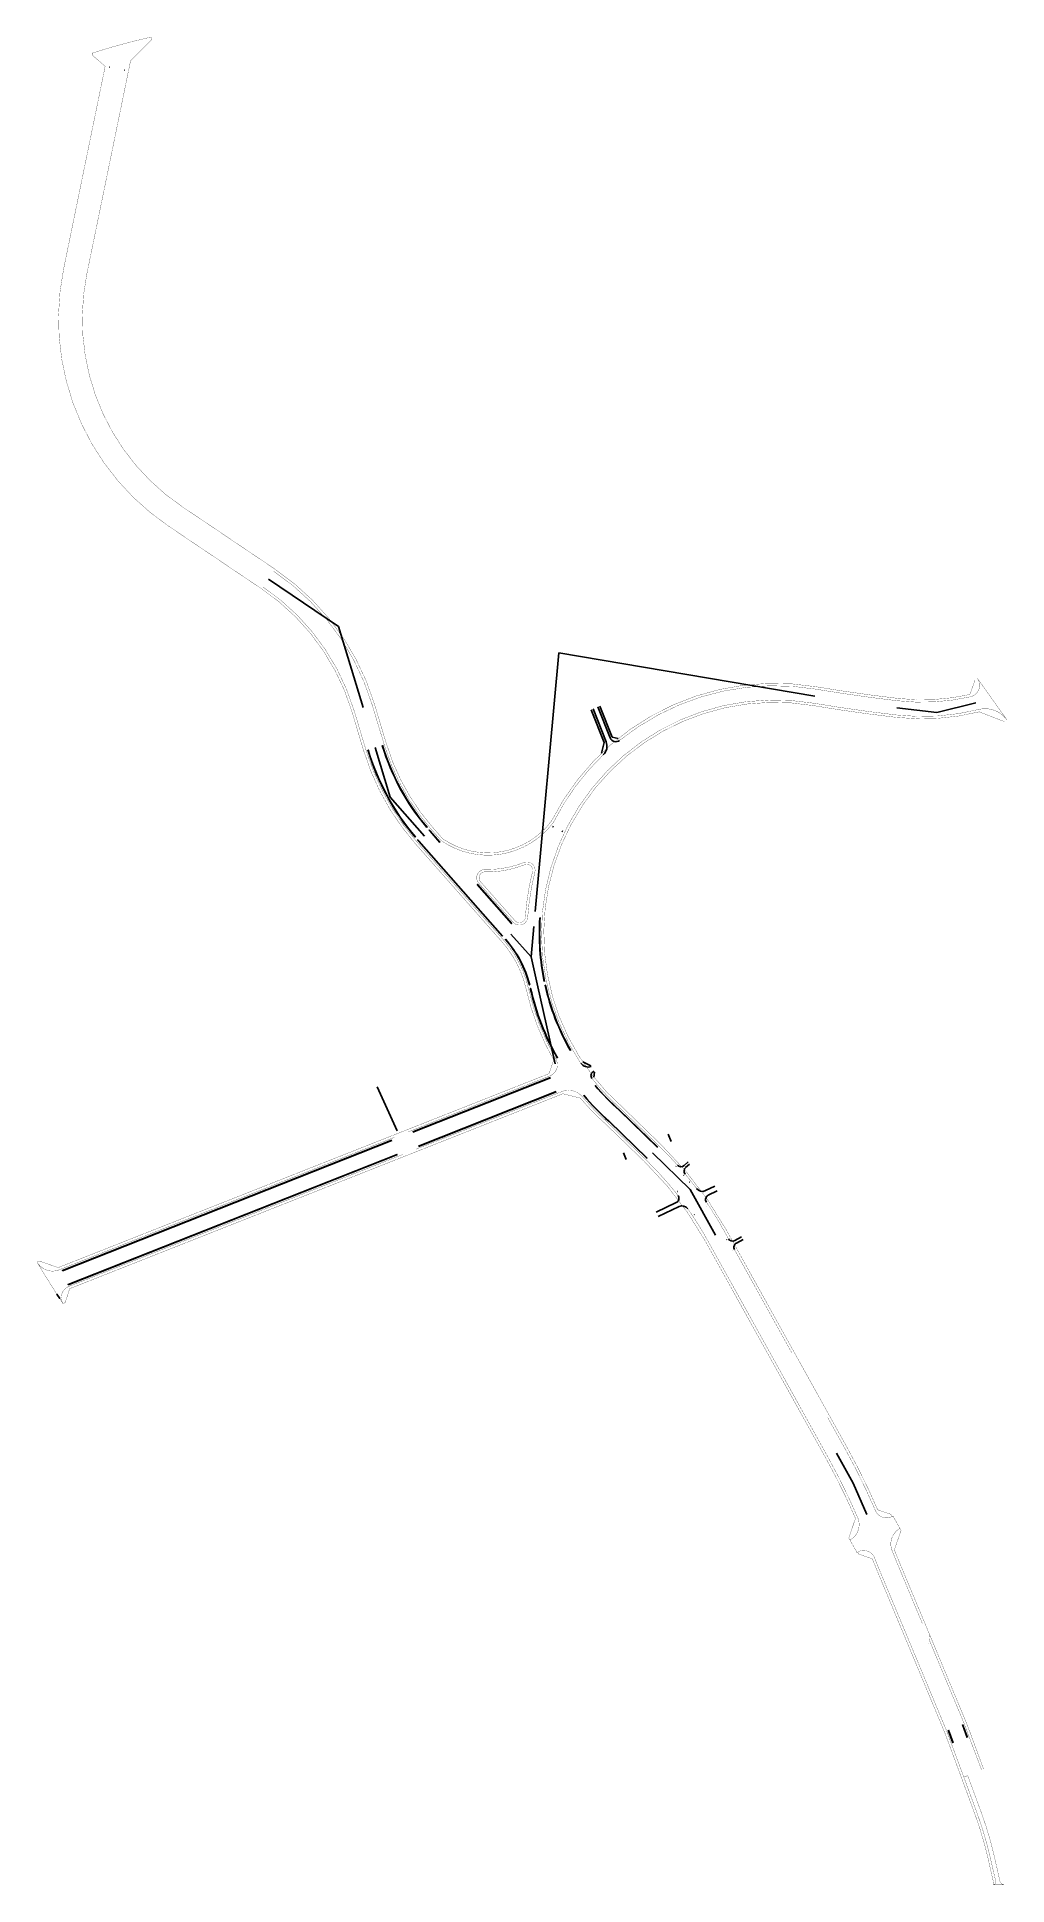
# Model space of a CAD drawing. Header units: millimetres. Extents: x 6299 to 195995, y 19522 to 226352.
# Drawn here: x 32710 to 34344, y 19522 to 22632 of the extents above; entities outside this region: 8.
import ezdxf

# ---------------------------------------------------------------- set-up
doc = ezdxf.new("R2010")
doc.units = ezdxf.units.MM
doc.layers.add('1道路红线', color=5, linetype='Continuous', lineweight=30)
doc.layers.add('3', color=3, linetype='Continuous')
doc.layers.add('@-指北针', color=7, linetype='Continuous')
doc.styles.add('DIM_FONT', font='hyromans.shx', dxfattribs={"width": 0.8, "bigfont": 'hztxt.shx'})

msp = doc.modelspace()

# ---------------------------------------------------------------- linework, layer by layer
for p, q in [((32832.1, 22581.3), (32832.6, 22581.2)), ((32857.1, 22576.1), (32857.6, 22576)), ((33100.2, 21719.7), (33218.4, 21640.1)), ((33218.4, 21640.1), (33259.6, 21503.7)), ((33549.7, 21160.1), (33589.4, 21595.7)), ((34020.7, 21522.6), (33589.4, 21595.7)), ((33643.7, 21499.9), (33665.7, 21444.6)), ((33646.9, 21501.4), (33668.9, 21445.9)), ((33655.2, 21504.7), (33676, 21452.3)), ((33658.4, 21506.1), (33679.3, 21453.6)), ((34225.7, 21495.2), (34158.5, 21503)), ((34291.4, 21511.4), (34225.7, 21495.2)), ((33280, 21436.2), (33305.2, 21352.7)), ((33665.7, 21444.6), (33661.4, 21427)), ((33679.3, 21453.6), (33689.1, 21451.3)), ((33305.2, 21352.7), (33363, 21287.2)), ((33347.8, 21285.7), (33347.4, 21285.4)), ((33351.7, 21281.1), (33351.3, 21280.8)), ((33353.3, 21278.6), (33494.6, 21118.5)), ((33353.6, 21278.9), (33495, 21118.8)), ((33367.3, 21302.2), (33366.9, 21301.8)), ((33371.2, 21297.6), (33370.8, 21297.3)), ((33372.4, 21295.5), (33389.1, 21276.6)), ((33372.8, 21295.8), (33389.6, 21276.8)), ((33578.6, 21303.4), (33580.2, 21302.6)), ((33594.4, 21295.5), (33596, 21294.7)), ((33451.9, 21205.5), (33452.2, 21205.8)), ((33451.9, 21205.5), (33509.8, 21139.8)), ((33452.2, 21205.8), (33510.2, 21140.2)), ((33542.7, 21083.7), (33508.7, 21122.1)), ((33509.8, 21139.8), (33510.2, 21140.2)), ((33542.7, 21083.7), (33547.3, 21134.8)), ((33553.9, 21033.6), (33542.7, 21083.7)), ((33539.8, 21036.6), (33540.3, 21036.7)), ((33541.3, 21030.8), (33541.7, 21030.9)), ((33553.9, 21033.6), (33583, 20904.1)), ((33564.9, 21042.2), (33565.4, 21042.3)), ((33566.1, 21036.4), (33566.6, 21036.5)), ((33643.4, 20900.7), (33629.5, 20907.2)), ((33575.3, 20880.8), (33343.5, 20789.2)), ((33575.5, 20880.3), (33343.7, 20788.8)), ((33648.3, 20881.5), (33649.1, 20890.1, 0)), ((33316.8, 20790.9), (33283.4, 20865.4)), ((33584.6, 20857.1), (33352.9, 20765.5)), ((33584.8, 20856.6), (33353, 20765)), ((33691, 20825.7), (33755.7, 20763)), ((33691.4, 20826), (33756, 20763.4)), ((33673.8, 20806.9), (33738, 20744.7)), ((33674.1, 20807.2), (33738.3, 20745.1)), ((33773.7, 20785.3), (33778.6, 20773.1)), ((33773.7, 20785.3), (33778.6, 20773.1)), ((33308, 20775.2), (32753.3, 20556.1)), ((33308.2, 20774.7), (32753.5, 20555.7)), ((33317.3, 20751.5), (32762.7, 20532.4)), ((33317.5, 20751), (32762.9, 20531.9)), ((33698.4, 20753.9), (33702.8, 20742.8)), ((33698.4, 20753.9), (33702.8, 20742.8)), ((33698.4, 20753.9), (33702.8, 20742.8)), ((33698.4, 20753.9), (33702.8, 20742.8)), ((33747, 20754.1), (33810.5, 20692.6)), ((33786.8, 20731.4), (33786.4, 20731.1)), ((33799.7, 20716.4), (33799.4, 20716.1)), ((33807.2, 20738.7), (33800.2, 20732.7)), ((33809.2, 20734.9), (33802.9, 20729.5)), ((33788.6, 20688.9, 0), (33789, 20689.2, 0)), ((33808.7, 20704.6, 0), (33809.1, 20704.9, 0)), ((33810.5, 20692.6), (33853.4, 20615.3)), ((33836.2, 20690.4), (33852.2, 20698.2)), ((33840.9, 20682.7), (33856.1, 20690.1)), ((33787, 20670.2), (33753, 20654.1)), ((33791.8, 20663.6), (33756.5, 20646.9)), ((33838.3, 20664.1, 0), (33838.7, 20664.4, 0)), ((33817.2, 20649.7, 0), (33817.6, 20650, 0)), ((33872.3, 20608.1, 0), (33871.9, 20607.9)), ((33885.7, 20606.4), (33897.1, 20612.5)), ((33888.3, 20602.1), (33899.5, 20608.1)), ((33882.5, 20589.7, 0), (33882.1, 20589.5)), ((32753.3, 20556.1), (32753.5, 20555.7)), ((32762.9, 20531.9), (32762.7, 20532.4)), ((34085.1, 20198.2), (34057.1, 20248.7)), ((34107.9, 20145.2), (34085.1, 20198.2)), ((34212.1, 19929), (34211.6, 19928.8))]:
    msp.add_line(p, q)
at = {"linetype": 'Continuous'}
for p, q in [((34253.1, 19760.9), (34245.1, 19782.4)), ((34253.6, 19761.1), (34245.6, 19782.6)), ((34277, 19769.8), (34268.9, 19791.8)), ((34277.5, 19770), (34269.3, 19792))]:
    msp.add_line(p, q, dxfattribs=at)
at = {"const_width": 0.4}
for points in [[(33274.9, 21508.3, 0.172812), (33109.1, 21733)], [(33244.3, 21499, 0.172812), (33091.3, 21706.4)], [(34022.7, 21534.4, 0.214554), (33691.6, 21448.2)], [(34018.7, 21510.8, 0.657894), (33626.2, 20905)], [(34157.1, 21491.1, 0.090641), (34296.3, 21500.2)], [(34344, 21482.6, 0.309523), (34296.3, 21500.2)], [(33264.7, 21431.6, 0.107848), (33351, 21276.6)], [(33295.3, 21440.9, 0.107848), (33375, 21297.8)], [(33664.2, 21424.1, 0.158724), (33670, 21435, 0.158724)], [(33683, 21446.3, 0.233588), (33691.6, 21448.2)], [(33664.2, 21424.1, 0.085293), (33580.3, 21310.4)], [(33391.1, 21279.6, 0.404028), (33580.3, 21310.4)], [(33465.4, 21231, 0.655541), (33454.5, 21207.8)], [(33465.2, 21227, 0.655541), (33457.5, 21210.4)], [(33465.2, 21227, 0.102568), (33531.6, 21238.9)], [(33465.4, 21231, 0.102568), (33530.1, 21242.6)], [(33548.9, 21226.2, 0.613756), (33530.1, 21242.6)], [(33545, 21227.2, 0.613756), (33531.6, 21238.9)], [(33545, 21227.2, 0.046042), (33532.9, 21150.8)], [(33548.9, 21226.2, 0.046042), (33536.9, 21150.5)], [(33515.4, 21144.8, 0.667071), (33532.9, 21150.8)], [(33512.4, 21142.2, 0.667071), (33536.9, 21150.5)], [(33538.3, 21030.1, 0.126193), (33496.8, 21111.5)], [(33538.3, 21030.1, 0.074888), (33584.2, 20912.1)], [(33574.2, 20883.6, 0.457015), (33584.2, 20912.1)], [(33626.2, 20905, 0.192573), (33635.4, 20898.7)], [(33644, 20887, 0.270355), (33645.2, 20879)], [(33645.2, 20879, 0.044643), (33693.4, 20828.2, 0.044643)], [(33628.6, 20848.7, 0.32159), (33594.7, 20857.3)], [(33628.6, 20848.7, 0.036344), (33671.8, 20804.7, 0.036344)], [(33789, 20733.4, 0.018209), (33758.1, 20765.5)], [(33789.9, 20682.4, 0.034907), (33735.9, 20742.6)], [(33789, 20733.4, 0.26645), (33796.6, 20730.9)], [(33800.7, 20726.1, 0.26645), (33802, 20718.3)], [(33821.3, 20694, 0.012679), (33802, 20718.3)], [(33821.3, 20694, 0.211543), (33829.8, 20689.3)], [(33791, 20674.4, 0.26957), (33789.9, 20682.4)], [(33806.7, 20659.7, 0.215473), (33798.2, 20664.7)], [(33839.4, 20607.6, 0.026532), (33806.7, 20659.7)], [(33837.2, 20679, 0.26645), (33837.8, 20671)], [(33867.4, 20623.1, 0.023014), (33837.8, 20671)], [(32710.7, 20570.1, 0.372695), (32747.7, 20557.1)], [(32764, 20529.2, 0.468509), (32754.4, 20500)], [(34122.6, 20151.7, 0.025128), (34071.1, 20256.4)], [(34093.2, 20138.9, 0.025157), (34043.1, 20240.9)], [(34079.7, 20102.4, 0.384563), (34092.6, 20140.4)], [(34122.6, 20151.7, 0.444914), (34150.7, 20142.1)], [(34163.8, 20121.9, 0.377726), (34150.6, 20084.5)], [(34121.1, 20072.2, 0.451668), (34092.7, 20082.2)], [(34213.9, 19942.8, 0.162278), (34214.8, 19930.2)], [(34315.8, 19568.4, 0.032027), (34294.1, 19641.6)], [(34322.2, 19522.4, 0.357947), (34325.1, 19528)]]:
    msp.add_lwpolyline(points, format="xyb", dxfattribs=at)
at = {"const_width": 0.4, "elevation": 0}
for points in [[(34022.7, 21534.4, 0.013227), (34159.9, 21514.9)], [(34282.4, 21521.6, 0.534497), (34294.3, 21552.6)], [(34018.7, 21510.8, 0.013227), (34157.1, 21491.1)], [(34159.9, 21514.9, 0.084963), (34282.4, 21521.6)], [(33874.9, 20609.6, 0.267949), (33881.8, 20605.4)], [(33885.2, 20599.2, 0.267949), (33885.1, 20591.2)]]:
    msp.add_lwpolyline(points, format="xyb", dxfattribs=at)
at = {"const_width": 0.4}
for points in [[(33244.3, 21499), (33264.7, 21431.6)], [(33274.9, 21508.3), (33295.3, 21440.9)], [(33351, 21276.6), (33496.8, 21111.5)], [(33375, 21297.8), (33391.1, 21279.6)], [(33454.5, 21207.8), (33512.4, 21142.2)], [(33457.5, 21210.4), (33515.4, 21144.8)], [(33574.2, 20883.6), (33334.8, 20789)], [(33594.7, 20857.3), (33348.6, 20760.1)], [(33693.4, 20828.2), (33758.1, 20765.6)], [(33312.5, 20780.2), (32747.7, 20557.1)], [(33671.8, 20804.7), (33735.9, 20742.6)], [(33326.2, 20751.2), (32764, 20529.2)], [(33839.4, 20607.6), (34043.1, 20240.9)], [(34071.1, 20256.4), (34041.8, 20309.1)], [(34121.1, 20072.2), (34127.9, 20055.2)], [(34150.6, 20084.5), (34157.5, 20067.3)], [(34157.5, 20067.3), (34201.7, 19961.5)], [(34127.9, 20055.2), (34242.3, 19781.4)], [(34214.8, 19930.2), (34272.1, 19793.1)], [(34280.3, 19771), (34272.1, 19793.1)], [(34250.3, 19759.9), (34242.4, 19781.3)], [(34250.3, 19759.9), (34271.3, 19703.5)], [(34301.4, 19715.2), (34280.3, 19771)], [(34271.3, 19703.5), (34277.9, 19705.9)], [(34294.1, 19641.6), (34271.3, 19703.5)], [(34325.1, 19528), (34315.8, 19568.4)]]:
    msp.add_lwpolyline(points, dxfattribs=at)
for points in [[(33664.2, 21424.1, 0.304949), (33668.9, 21445.9)], [(33676, 21452.3, 0.504824), (33691.6, 21448.2)]]:
    msp.add_lwpolyline(points, format="xyb")
at = {"const_width": 0.4, "elevation": 0}
for points in [[(33867.4, 20623.1), (33874.9, 20609.6)], [(33885.1, 20591.2), (33981.6, 20417.5)]]:
    msp.add_lwpolyline(points, dxfattribs=at)
at = {"flags": 128}
msp.add_lwpolyline([(32744, 20516.1), (32744, 20516.1), (32744, 20516.1), (32744, 20516.1), (32748.8, 20508.9), (32748.8, 20508.9)], dxfattribs=at)
for centre, radius, start, end in [((33662.9, 21551.9), 413, 196.8137, 220.1954), ((33662.9, 21551.9), 412.5, 196.8137, 220.1954), ((33662.9, 21551.9), 387.5, 196.8137, 220.1954), ((33662.9, 21551.9), 387, 196.8137, 220.1954), ((33662.9, 21551.9), 413, 221.0278, 221.4355), ((33662.9, 21551.9), 412.5, 221.0288, 221.4355), ((33662.9, 21551.9), 387.5, 221.0826, 221.4355), ((33662.9, 21551.9), 387, 221.0837, 221.4355), ((33953, 21123.3), 396.5, 176.2479, 191.7992), ((33953, 21123.3), 396, 176.1337, 191.7981), ((33358.8, 20989.8), 187, 14.5049, 41.4355), ((33358.8, 20989.8), 187.5, 14.5, 41.4355), ((33953, 21123.3), 422, 192.6662, 209.7973), ((33953, 21123.3), 421.5, 192.6662, 209.7973), ((33953, 21123.3), 396.5, 192.6662, 209.7973), ((33953, 21123.3), 396, 192.6662, 209.7973), ((33638.7, 20913.4), 15, 213.7394, 290.4758), ((33651.4, 20884), 8, 110.4758, 218.4373), ((33953, 21123.3), 422, 220.2439, 228.5792), ((33953, 21123.3), 421.5, 220.2439, 228.5807), ((33953, 21123.3), 396.5, 220.2439, 228.6499), ((33953, 21123.3), 396, 220.2439, 228.6516), ((33795, 20738.7), 8, 221.7469, 311.0076), ((33808.2, 20723.4), 8, 131.0076, 219.8801), ((33830.9, 20701.2), 12, 216.9745, 295.9002), ((33783.6, 20677.5), 8, 295.3537, 37.9227), ((33796.9, 20652.8), 12, 35.133, 115.3537), ((33844.4, 20675.5), 8, 115.9002, 214.327), ((33881.9, 20613.4, 0), 8, 209.0536, 298.2713), ((33892.1, 20595.1), 8, 118.2713, 209.0536)]:
    msp.add_arc(centre, radius, start, end)
at = {"layer": '1道路红线', "color": 1}
msp.add_lwpolyline([(32748.8, 20508.9, 0.4, 0.4, 0), (32754.4, 20500, 0.4, 0.4, 0), (32758.2, 20502.3, 0.4, 0.4, 0), (32765.4, 20525.4, 0.4, 0.4, 0), (33596.1, 20853.5, 0.4, 0.4, 0), (33625.5, 20846.2, 0.4, 0.4, 0.03629), (33669, 20801.7, 0.4, 0.4, 0), (33733.1, 20739.7, 0.4, 0.4, -0.073725), (33835.9, 20605.6, 0.4, 0.4, 0), (34039.6, 20238.9, 0.4, 0.4, -0.024782), (34088.9, 20138.9, 0.4, 0.4, 0), (34077.7, 20105.9, 0.4, 0.4, 0), (34091.4, 20081.4, 0.4, 0.4, 0), (34092.7, 20082.2, 0.4, 0.4, 0), (34094.7, 20078.7, 0.4, 0.4, 0), (34117.3, 20070.7, 0.4, 0.4, 0), (34124.2, 20053.7, 0.4, 0.4, 0), (34238.6, 19779.8, 0.4, 0.4, 0), (34246.6, 19758.5, 0.4, 0.4, 0), (34267.5, 19702.1, 0.4, 0.4, 0), (34290.3, 19640.2, 0.4, 0.4, -0.032027), (34311.9, 19567.5, 0.4, 0.4, 0), (34322.2, 19522.4, 0.4, 0.4, -0.100934), (34320.3, 19521.9, 0.4, 0.4, 0), (34340.1, 19522.3, 0.4, 0.4, -0.354939), (34332.1, 19528.5, 0.4, 0.4, 0), (34322.7, 19569.9, 0.4, 0.4, 0.032027), (34300.7, 19644, 0.4, 0.4, 0), (34277.9, 19705.9, 0, 0, 0), (34294.6, 19712.5, 0, 0, 0), (34304.8, 19716.5, 0.4, 0.4, 0), (34284.1, 19772.4, 0.4, 0.4, 0), (34275.8, 19794.5, 0.4, 0.4, 0), (34207.4, 19958.4, 0.4, 0.4, 0), (34161.2, 20068.9, 0.4, 0.4, 0), (34154.3, 20086, 0.4, 0.4, 0), (34165.7, 20118.4, 0.4, 0.4, 0), (34152, 20142.9, 0.4, 0.4, 0), (34150.7, 20142.1, 0.4, 0.4, 0), (34148.8, 20145.6, 0.4, 0.4, 0), (34126.3, 20153.3, 0.4, 0.4, 0.025128), (34074.6, 20258.4, 0.4, 0.4, 0), (33870.9, 20625.1, 0.4, 0.4, 0.073737), (33760.9, 20768.4, 0.4, 0.4, 0), (33696.1, 20831.2, 0.4, 0.4, -0.755603), (34018, 21506.8, 0.4, 0.4, 0.013227), (34156.7, 21487.1, 0.4, 0.4, 0.090641), (34297.3, 21496.3, 0.4, 0.4, 0), (34339.9, 21479.7, 0, 0, 0), (34344, 21482.6, 0.4, 0.4, 0), (34294.3, 21552.6, 0, 0, 0), (34290.2, 21549.8, 0.4, 0.4, 0), (34281.6, 21525.5, 0.4, 0.4, -0.084963), (34160.3, 21518.9, 0.4, 0.4, -0.013227), (34023.4, 21538.4, 0.4, 0.4, 0.329318), (33576.9, 21312.5, 0.4, 0.4, -0.402226), (33393.8, 21282.6, 0.4, 0.4, 0), (33378, 21300.5, 0.4, 0.4, -0.107848), (33299.1, 21442, 0.4, 0.4, 0), (33278.8, 21509.4, 0.4, 0.4, 0.172812), (33111.4, 21736.3, 0.4, 0.4, 0), (32982.4, 21823.2, 0.4, 0.4, 0), (32954.4, 21842, 0.4, 0.4, -0.303969), (32794.5, 22233.6, 0.4, 0.4, 0), (32868.1, 22592.3, 0.4, 0.4, 0), (32903.5, 22627.6, 0.4, 0.4, 0), (32902.5, 22631.9, 0.4, 0.4, 0.02599), (32803.4, 22604.9, 0.4, 0.4, 0), (32804.8, 22600.6, 0.4, 0.4, 0), (32825.3, 22582.7, 0.4, 0.4, 0), (32755.3, 22241.6, 0.4, 0.4, 0.303969), (32932, 21808.9, 0.4, 0.4, 0), (33089, 21703.1, 0.4, 0.4, -0.172812), (33240.5, 21497.9, 0.4, 0.4, 0), (33260.8, 21430.4, 0.4, 0.4, 0.107848), (33348, 21274, 0.4, 0.4, 0), (33493.8, 21108.9, 0.4, 0.4, -0.126193), (33534.4, 21029.2, 0.4, 0.4, 0.074888), (33580.7, 20910.1, 0.4, 0.4, 0), (33572.7, 20887.3, 0.4, 0.4, 0), (32746.2, 20560.9, 0.4, 0.4, 0), (32714, 20572, 0.4, 0.4, 0), (32710.7, 20570.1, 0.4, 0.4, 0), (32713.4, 20565.3, 0.4, 0.4, 0), (32715.3, 20562.4, 0.4, 0.4, 0), (32721.8, 20551.6, 0.4, 0.4, 0), (32723.8, 20548.2, 0.4, 0.4, 0), (32732.2, 20534.7, 0.4, 0.4, 0), (32737.7, 20526, 0.4, 0.4, 0), (32744, 20516.1, 0, 0, 0)], format="xyseb", close=True, dxfattribs=at)
at = {"layer": '1道路红线', "color": 1, "const_width": 0.4}
msp.add_lwpolyline([(32723.8, 20548.2), (32732.2, 20534.7), (32737.7, 20526)], dxfattribs=at)

# ---------------------------------------------------------------- texts
at = {"layer": '3', "linetype": 'ByBlock', "ltscale": 10, "style": 'DIM_FONT', "width": 0.8, "flags": 9}
for tag, s in [('YSIZE', '31000'), ('XSIZE', '15500')]:
    msp.add_attdef(tag, (7683.9, 22615.6), s, height=0.000324, dxfattribs=at)
for tag, p, s in [('YSIZE', (6299.1, 22512.7, 0), '31000'), ('XSIZE', (6299.1, 22512.7, 0), '15500'), ('YSIZE', (7113.9, 21392.9, 0), '31000'), ('XSIZE', (7113.9, 21392.9, 0), '15500')]:
    msp.add_attdef(tag, p, s, height=0.000324, rotation=360, dxfattribs=at)
at = {"layer": '@-指北针', "linetype": 'ByBlock', "ltscale": 10, "style": 'DIM_FONT', "width": 0.8, "flags": 9}
for tag, s in [('YSIZE', '31000'), ('XSIZE', '15500')]:
    msp.add_attdef(tag, (7233, 22022.8), s, height=0.000324, dxfattribs=at)

doc.saveas('drawing.dxf')
